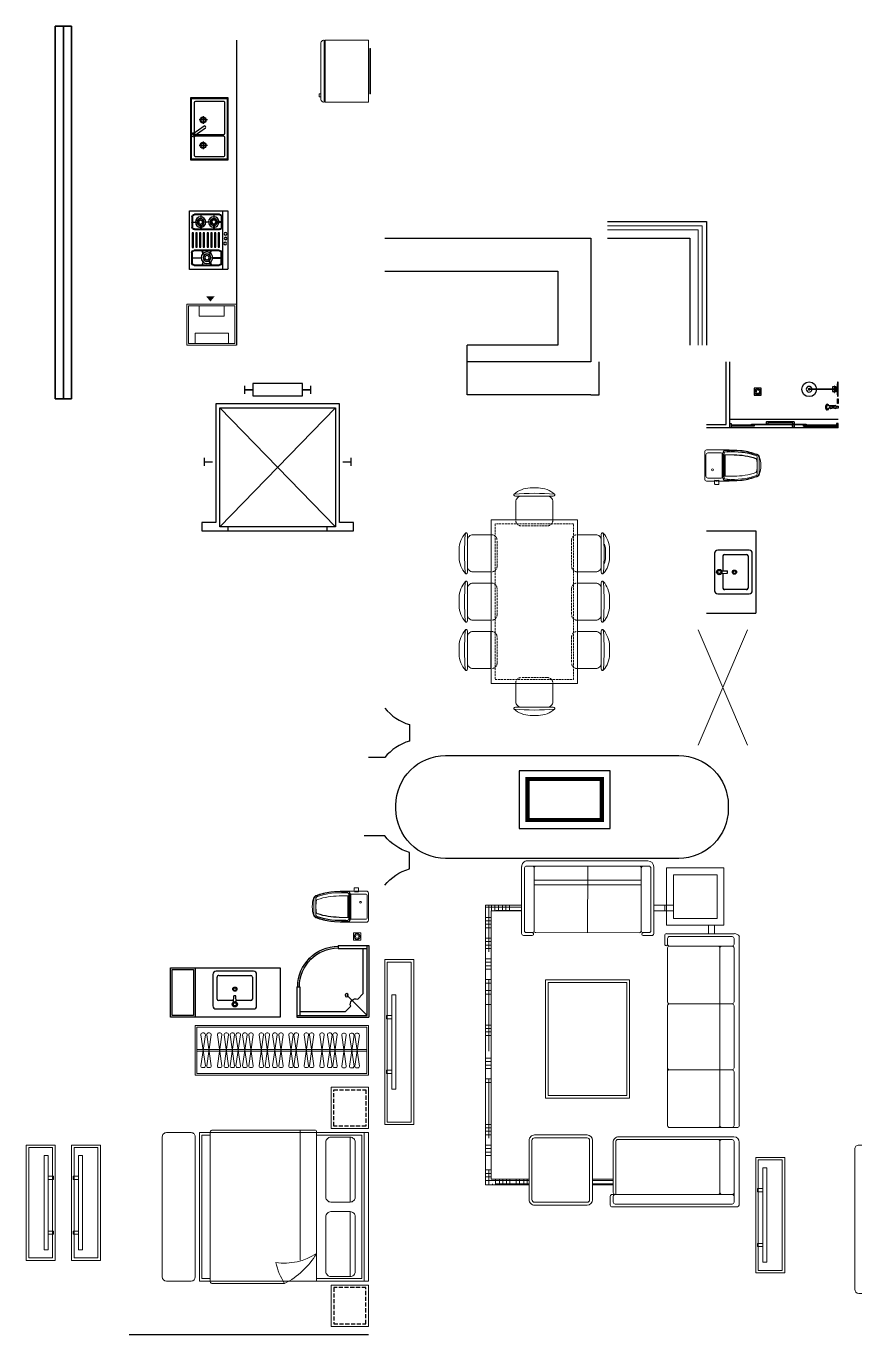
# Model space of a CAD drawing. Extents: x 109296 to 210174, y -14588 to 29909.
# Drawn here: x 139769 to 149819, y 3612 to 19532 of the extents above; entities that cross this region are included whole.
import ezdxf

# ---------------------------------------------------------------- set-up
doc = ezdxf.new("R2010")
doc.units = 0
doc.header["$LTSCALE"] = 1000
doc.header["$MEASUREMENT"] = 0
doc.linetypes.add('DASH', pattern=[0.35, 0.25, -0.1])
for name, color, linetype in [('fd', 4, 'Continuous'), ('hz', 254, 'Continuous'), ('PUB_TEXT', 255, 'Continuous'), ('STAIR', 2, 'Continuous'), ('厨卫', 154, 'Continuous'), ('厨卫设备', 6, 'Continuous'), ('洁具', 150, 'Continuous'), ('看线', 5, 'Continuous'), ('管井', 236, 'Continuous'), ('虚线', 251, 'Continuous'), ('铺地', 8, 'Continuous')]:
    doc.layers.add(name, color=color, linetype=linetype)
doc.layers.add('五金', color=136, linetype='Continuous', lineweight=9)
doc.layers.add('家具', color=33, linetype='Continuous', lineweight=9)

# ---------------------------------------------------------------- blocks, each defined once
blk = doc.blocks.new('A$C2FB07499')
at = {"layer": '家具', "ltscale": 0.5}
blk.add_lwpolyline([(500, 300), (150, 300), (150, 1700), (500, 1700)], close=True, dxfattribs=at)
at = {"layer": '家具', "ltscale": 40}
for points in [[(470, 330), (180, 330), (180, 1670), (470, 1670)], [(368, 1572), (415, 1572), (415, 428), (368, 428)], [(415, 1381), (480, 1381), (480, 1343), (415, 1343)], [(415, 717), (480, 717), (480, 679), (415, 679)]]:
    blk.add_lwpolyline(points, close=True, dxfattribs=at)
blk = doc.blocks.new('A$C45025D1E')
for p, q in [((1620, 50), (220, 1490)), ((1620, 1490), (220, 50)), ((320, 0), (320, 50)), ((1520, 0), (1520, 50))]:
    blk.add_line(p, q)
at = {"const_width": 18}
for points in [[(520, 1760), (520, 1660)], [(1320, 1760), (1320, 1660)], [(620, 1710), (520, 1710)], [(1220, 1710), (1320, 1710)], [(30, 885), (30, 785)], [(130, 835), (30, 835)], [(1710, 835), (1810, 835)], [(1810, 885), (1810, 785)]]:
    blk.add_lwpolyline(points, dxfattribs=at)
for points in [[(1220, 1635), (1220, 1785), (620, 1785), (620, 1635)], [(1670, 100), (1670, 1540), (170, 1540), (170, 100), (0, 100), (0, 0), (1840, 0), (1840, 100)], [(220, 50), (220, 1490), (1620, 1490), (1620, 50)]]:
    blk.add_lwpolyline(points, close=True)
blk = doc.blocks.new('A$C6CE46E26')
at = {"layer": 'fd'}
blk.add_lwpolyline([(0, 284, 100, 0, 0), (62, 284, 0, 0, 0)], format="xyseb", dxfattribs=at)
at = {"layer": '家具', "color": 0}
for p, q in [((445, 98), (445, 502)), ((572, 502), (445, 502)), ((112, 452), (239, 452)), ((239, 148), (239, 452)), ((112, 148), (239, 148)), ((572, 98), (445, 98))]:
    blk.add_line(p, q, dxfattribs=at)
for points in [[(592, 0), (592, 600), (92, 600), (92, 0)], [(572, 20), (572, 580), (112, 580), (112, 20)]]:
    blk.add_lwpolyline(points, close=True, dxfattribs=at)
blk = doc.blocks.new('hfjlfjj')
at = {"layer": '家具', "color": 0}
for p, q in [((3210588, 42748), (3208488, 42748)), ((3208488, 42748), (3208488, 42148)), ((3210568, 42728), (3208508, 42728)), ((3208508, 42728), (3208508, 42168)), ((3210568, 42728), (3210568, 42168)), ((3210588, 42748), (3210588, 42148)), ((3208597, 42256), (3208651, 42631)), ((3208597, 42631), (3208651, 42256)), ((3208632, 42654), (3208617, 42654)), ((3208662, 42256), (3208716, 42631)), ((3208662, 42631), (3208716, 42256)), ((3208696, 42654), (3208682, 42654)), ((3208757, 42256), (3208811, 42631)), ((3208757, 42631), (3208811, 42256)), ((3208791, 42654), (3208777, 42654)), ((3208865, 42261), (3208919, 42636)), ((3208865, 42636), (3208919, 42261)), ((3208899, 42658), (3208884, 42658)), ((3208929, 42261), (3208983, 42636)), ((3208929, 42636), (3208983, 42261)), ((3208963, 42658), (3208949, 42658)), ((3209024, 42261), (3209078, 42636)), ((3209024, 42636), (3209078, 42261)), ((3209058, 42658), (3209044, 42658)), ((3209148, 42261), (3209202, 42636)), ((3209148, 42636), (3209202, 42261)), ((3209182, 42658), (3209168, 42658)), ((3209213, 42261), (3209267, 42636)), ((3209213, 42636), (3209267, 42261)), ((3209247, 42658), (3209233, 42658)), ((3209336, 42261), (3209390, 42636)), ((3209336, 42636), (3209390, 42261)), ((3209370, 42658), (3209356, 42658)), ((3209400, 42261), (3209454, 42636)), ((3209400, 42636), (3209454, 42261)), ((3209434, 42658), (3209420, 42658)), ((3209521, 42261), (3209575, 42636)), ((3209521, 42636), (3209575, 42261)), ((3209555, 42658), (3209541, 42658)), ((3209595, 42261), (3209649, 42636)), ((3209595, 42636), (3209649, 42261)), ((3209629, 42658), (3209615, 42658)), ((3209686, 42261), (3209740, 42636)), ((3209686, 42636), (3209740, 42261)), ((3209720, 42658), (3209706, 42658)), ((3209760, 42261), (3209814, 42636)), ((3209760, 42636), (3209814, 42261)), ((3209794, 42658), (3209780, 42658)), ((3209885, 42261), (3209939, 42636)), ((3209885, 42636), (3209939, 42261)), ((3209919, 42658), (3209904, 42658)), ((3209959, 42261), (3210013, 42636)), ((3209959, 42636), (3210013, 42261)), ((3209993, 42658), (3209979, 42658)), ((3210040, 42261), (3210094, 42636)), ((3210040, 42636), (3210094, 42261)), ((3210074, 42658), (3210060, 42658)), ((3210110, 42261), (3210164, 42636)), ((3210110, 42636), (3210164, 42261)), ((3210144, 42658), (3210129, 42658)), ((3210184, 42261), (3210238, 42636)), ((3210184, 42636), (3210238, 42261)), ((3210218, 42658), (3210204, 42658)), ((3210265, 42261), (3210319, 42636)), ((3210265, 42636), (3210319, 42261)), ((3210300, 42658), (3210285, 42658)), ((3210395, 42261), (3210449, 42636)), ((3210395, 42636), (3210449, 42261)), ((3210430, 42658), (3210415, 42658)), ((3210465, 42261), (3210519, 42636)), ((3210465, 42636), (3210519, 42261)), ((3210499, 42658), (3210485, 42658)), ((3210568, 42458), (3208508, 42458)), ((3210568, 42438), (3208508, 42438)), ((3208632, 42234), (3208617, 42234)), ((3208696, 42234), (3208682, 42234)), ((3208791, 42234), (3208777, 42234)), ((3208899, 42238), (3208884, 42238)), ((3208963, 42238), (3208949, 42238)), ((3209058, 42238), (3209044, 42238)), ((3209182, 42238), (3209168, 42238)), ((3209247, 42238), (3209233, 42238)), ((3209370, 42238), (3209356, 42238)), ((3209434, 42238), (3209420, 42238)), ((3209555, 42238), (3209541, 42238)), ((3209629, 42238), (3209615, 42238)), ((3209720, 42238), (3209706, 42238)), ((3209794, 42238), (3209780, 42238)), ((3209919, 42238), (3209904, 42238)), ((3209993, 42238), (3209979, 42238)), ((3210074, 42238), (3210060, 42238)), ((3210144, 42238), (3210129, 42238)), ((3210218, 42238), (3210204, 42238)), ((3210300, 42238), (3210285, 42238)), ((3210430, 42238), (3210415, 42238)), ((3210499, 42238), (3210485, 42238)), ((3208488, 42148), (3210588, 42148)), ((3210568, 42168), (3208508, 42168))]:
    blk.add_line(p, q, dxfattribs=at)
for centre, start, end in [((3208617, 42634), 90, 187.5946), ((3208632, 42634), 352.4054, 90), ((3208682, 42634), 90, 187.5946), ((3208696, 42634), 352.4054, 90), ((3208777, 42634), 90, 187.5946), ((3208791, 42634), 352.4054, 90), ((3208884, 42638), 90, 187.5946), ((3208899, 42638), 352.4054, 90), ((3208949, 42638), 90, 187.5946), ((3208963, 42638), 352.4054, 90), ((3209044, 42638), 90, 187.5946), ((3209058, 42638), 352.4054, 90), ((3209168, 42638), 90, 187.5946), ((3209182, 42638), 352.4054, 90), ((3209233, 42638), 90, 187.5946), ((3209247, 42638), 352.4054, 90), ((3209356, 42638), 90, 187.5946), ((3209370, 42638), 352.4054, 90), ((3209420, 42638), 90, 187.5946), ((3209434, 42638), 352.4054, 90), ((3209541, 42638), 90, 187.5946), ((3209555, 42638), 352.4054, 90), ((3209615, 42638), 90, 187.5946), ((3209629, 42638), 352.4054, 90), ((3209706, 42638), 90, 187.5946), ((3209720, 42638), 352.4054, 90), ((3209780, 42638), 90, 187.5946), ((3209794, 42638), 352.4054, 90), ((3209904, 42638), 90, 187.5946), ((3209919, 42638), 352.4054, 90), ((3209979, 42638), 90, 187.5946), ((3209993, 42638), 352.4054, 90), ((3210060, 42638), 90, 187.5946), ((3210074, 42638), 352.4054, 90), ((3210129, 42638), 90, 187.5946), ((3210144, 42638), 352.4054, 90), ((3210204, 42638), 90, 187.5946), ((3210218, 42638), 352.4054, 90), ((3210285, 42638), 90, 187.5946), ((3210300, 42638), 352.4054, 90), ((3210415, 42638), 90, 187.5946), ((3210430, 42638), 352.4054, 90), ((3210485, 42638), 90, 187.5946), ((3210499, 42638), 352.4054, 90), ((3208617, 42254), 172.4054, 270), ((3208632, 42254), 270, 7.5946), ((3208682, 42254), 172.4054, 270), ((3208696, 42254), 270, 7.5946), ((3208777, 42254), 172.4054, 270), ((3208791, 42254), 270, 7.5946), ((3208884, 42258), 172.4054, 270), ((3208899, 42258), 270, 7.5946), ((3208949, 42258), 172.4054, 270), ((3208963, 42258), 270, 7.5946), ((3209044, 42258), 172.4054, 270), ((3209058, 42258), 270, 7.5946), ((3209168, 42258), 172.4054, 270), ((3209182, 42258), 270, 7.5946), ((3209233, 42258), 172.4054, 270), ((3209247, 42258), 270, 7.5946), ((3209356, 42258), 172.4054, 270), ((3209370, 42258), 270, 7.5946), ((3209420, 42258), 172.4054, 270), ((3209434, 42258), 270, 7.5946), ((3209541, 42258), 172.4054, 270), ((3209555, 42258), 270, 7.5946), ((3209615, 42258), 172.4054, 270), ((3209629, 42258), 270, 7.5946), ((3209706, 42258), 172.4054, 270), ((3209720, 42258), 270, 7.5946), ((3209780, 42258), 172.4054, 270), ((3209794, 42258), 270, 7.5946), ((3209904, 42258), 172.4054, 270), ((3209919, 42258), 270, 7.5946), ((3209979, 42258), 172.4054, 270), ((3209993, 42258), 270, 7.5946), ((3210060, 42258), 172.4054, 270), ((3210074, 42258), 270, 7.5946), ((3210129, 42258), 172.4054, 270), ((3210144, 42258), 270, 7.5946), ((3210204, 42258), 172.4054, 270), ((3210218, 42258), 270, 7.5946), ((3210285, 42258), 172.4054, 270), ((3210300, 42258), 270, 7.5946), ((3210415, 42258), 172.4054, 270), ((3210430, 42258), 270, 7.5946), ((3210485, 42258), 172.4054, 270), ((3210499, 42258), 270, 7.5946)]:
    blk.add_arc(centre, 20, start, end, dxfattribs=at)
blk = doc.blocks.new('A$C31D9048E')
at = {"layer": '家具'}
for p, q in [((629, 2350), (0, 2350)), ((0, 550), (0, 2350)), ((50, 550), (50, 2350)), ((80, 580), (80, 2320)), ((629, 2320), (80, 2320)), ((220, 2295), (220, 1508)), ((629, 550), (629, 2360)), ((1920, 2350), (629, 2350)), ((1900, 2380), (649, 2380)), ((829, 803), (829, 2380)), ((1920, 550), (1920, 2350)), ((1920, 2350), (2050, 2350)), ((1920, 2320), (2020, 2320)), ((2020, 580), (2020, 2320)), ((2050, 550), (2050, 2350)), ((2100, 600), (2100, 2300)), ((2150, 2350), (2450, 2350)), ((2500, 600), (2500, 2300)), ((220, 605), (220, 1392)), ((962, 550), (0, 550)), ((629, 580), (80, 580)), ((962, 550), (1920, 550)), ((1900, 520), (1017, 520)), ((1920, 580), (2020, 580)), ((1920, 550), (2050, 550)), ((2150, 550), (2450, 550))]:
    blk.add_line(p, q, dxfattribs=at)
for points in [[(450, 2900), (0, 2900), (0, 2400), (450, 2400), (450, 2900), (370, 2900)], [(450, 0), (0, 0), (0, 500), (450, 500), (450, 0), (370, 0)]]:
    blk.add_lwpolyline(points, dxfattribs=at)
for points in [[(220, 2295), (455, 2295, -0.414214), (515, 2235), (515, 1568, -0.414214), (455, 1508), (220, 1508, -0.414214), (160, 1568), (160, 2235, -0.414214)], [(220, 605), (455, 605, 0.414214), (515, 665), (515, 1332, 0.414214), (455, 1392), (220, 1392, 0.414214), (160, 1332), (160, 665, 0.414214)]]:
    blk.add_lwpolyline(points, format="xyb", close=True, dxfattribs=at)
blk.add_lwpolyline([(629, 883, 0.180302), (1121, 775, -0.088637), (1017, 520, 28871.271551)], format="xyb", dxfattribs=at)
for centre, radius, start, end in [((649, 2360), 20, 90, 180), ((1889, 2351), 30.7, 357.6884, 69.6917), ((2150, 2300), 50, 90, 180), ((2450, 2300), 50, 0, 90), ((1442, 1363), 944, 210.6075, 243.2773), ((1889, 549), 30.7, 290.3566, 2.3152), ((2150, 600), 50, 180, 270), ((2450, 600), 50, 270, 0)]:
    blk.add_arc(centre, radius, start, end, dxfattribs=at)
at = {"layer": '虚线', "linetype": 'DASH', "ltscale": 0.2}
for points in [[(420, 2870), (30, 2870), (30, 2430), (420, 2430)], [(420, 30), (30, 30), (30, 470), (420, 470)]]:
    blk.add_lwpolyline(points, close=True, dxfattribs=at)
blk = doc.blocks.new('A$C25AA54E1')
at = {"ltscale": 20}
for p, q in [((918, 3081), (3211, 3081)), ((3234, 2997), (3234, 3061)), ((3413, 3081), (4163, 3081)), ((4198, 3046), (4198, 1539)), ((884, 2199), (884, 3017)), ((3234, 2234), (3234, 2996)), ((3347, 3015), (3347, 1617)), ((1012, 2176), (906, 2176)), ((1712, 2211), (1057, 2211)), ((3212, 2211), (1757, 2211)), ((1, 1972), (0, 511)), ((883, 2042), (71, 2042)), ((906, 1914), (906, 2019)), ((871, 614), (872, 1868)), ((1443, 1750), (2878, 1750)), ((1443, 728), (1443, 1750)), ((2878, 1750), (2878, 728)), ((4024, 1551), (3413, 1551)), ((4047, 1574), (4047, 1539)), ((4175, 1516), (4070, 1516)), ((4110, 1300), (3391, 1300)), ((3325, 1234), (3325, 597)), ((4176, 597), (4176, 1234)), ((2878, 728), (1443, 728)), ((905, 463), (905, 568)), ((3391, 531), (4110, 531)), ((882, 440), (70, 440))]:
    blk.add_line(p, q, dxfattribs=at)
for p, q in [((918, 2994), (918, 2234)), ((1011, 3017), (942, 3017)), ((1034, 2994), (1034, 2234)), ((1711, 3017), (1058, 3017)), ((1734, 2996), (1734, 2234)), ((2511, 3017), (1758, 3017)), ((2534, 2996), (2534, 2234)), ((3211, 3017), (2558, 3017)), ((3380, 2996), (3380, 1606)), ((4070, 3017), (3403, 3017)), ((4047, 2994), (4047, 1574)), ((4140, 3017), (4070, 3017)), ((4163, 2994), (4163, 1574)), ((781, 2780), (884, 2780)), ((781, 2709), (884, 2709)), ((3211, 2846), (1058, 2846)), ((4025, 2846), (3403, 2846)), ((536, 2283), (536, 2042)), ((606, 2283), (606, 2042)), ((603, 2178), (536, 2178)), ((941, 2211), (1012, 2211)), ((64, 1915), (65, 1985)), ((65, 1869), (64, 1915)), ((88, 2008), (848, 2007)), ((503, 2041), (503, 2042)), ((871, 1984), (871, 1914)), ((64, 569), (65, 1872)), ((87, 1892), (849, 1891)), ((87, 1892), (849, 1891)), ((88, 1892), (848, 1891)), ((236, 592), (236, 1892)), ((293, 592), (293, 1892)), ((1476, 1717), (2845, 1717)), ((1476, 761), (1476, 1717)), ((2845, 1717), (2845, 761)), ((4047, 1584), (3402, 1584)), ((3860, 1302), (3860, 1551)), ((3876, 1551), (3876, 1303)), ((3918, 1551), (3918, 1302)), ((3930, 1300), (3930, 1551)), ((4140, 1551), (4070, 1551)), ((65, 1242), (871, 1241)), ((3360, 1234), (3360, 597)), ((4110, 1265), (3391, 1265)), ((4141, 597), (4141, 1234)), ((2845, 761), (1476, 761)), ((64, 499), (64, 569)), ((87, 592), (848, 591)), ((871, 498), (871, 568)), ((3391, 566), (4110, 566)), ((3860, 70), (3860, 531)), ((3930, 507), (3860, 507)), ((3876, 531), (3876, 0)), ((3918, 531), (3918, 128)), ((3930, 0), (3930, 531)), ((87, 476), (848, 475)), ((536, 440), (536, 0)), ((561, 440), (561, 0)), ((603, 440), (603, 128)), ((606, 440), (606, 70)), ((3918, 465), (3860, 465)), ((3930, 416), (3860, 416)), ((3930, 374), (3860, 374)), ((606, 292), (536, 292)), ((603, 250), (536, 250)), ((606, 208), (536, 208)), ((3918, 297), (3860, 297)), ((3930, 255), (3860, 255)), ((3930, 213), (3860, 213)), ((3918, 171), (3860, 171)), ((606, 158), (536, 158)), ((606, 116), (536, 116)), ((606, 74), (536, 74)), ((1105, 44), (536, 44)), ((606, 86), (603, 86)), ((606, 70), (3860, 70)), ((686, 70), (686, 0)), ((728, 70), (728, 0)), ((770, 70), (770, 0)), ((812, 70), (812, 0)), ((938, 70), (938, 0)), ((979, 70), (979, 0)), ((1021, 70), (1021, 0)), ((1063, 70), (1063, 0)), ((1189, 70), (1189, 0)), ((1231, 70), (1231, 0)), ((1273, 70), (1273, 0)), ((1314, 70), (1314, 0)), ((1440, 70), (1440, 0)), ((2310, 44), (1440, 44)), ((1482, 70), (1482, 0)), ((1574, 70), (1574, 0)), ((1616, 70), (1616, 0)), ((1741, 70), (1741, 0)), ((1993, 70), (1993, 0)), ((2035, 70), (2035, 0)), ((2076, 70), (2076, 0)), ((2118, 70), (2118, 0)), ((2394, 70), (2394, 0)), ((2436, 70), (2436, 0)), ((2478, 70), (2478, 0)), ((2520, 70), (2520, 0)), ((2645, 70), (2645, 0)), ((3365, 44), (2645, 44)), ((2687, 70), (2687, 0)), ((3198, 70), (3198, 0)), ((3240, 70), (3240, 0)), ((3281, 70), (3281, 0)), ((3323, 70), (3323, 0)), ((3449, 70), (3449, 0)), ((3491, 70), (3491, 0)), ((3533, 70), (3533, 0)), ((3575, 70), (3575, 0)), ((3750, 70), (3750, 0)), ((3930, 44), (3750, 44)), ((3792, 70), (3792, 0)), ((3834, 70), (3834, 0)), ((3930, 122), (3860, 122)), ((3930, 86), (3918, 86)), ((536, 0), (3930, 0))]:
    blk.add_line(p, q)
blk.add_lwpolyline([(781, 2895), (781, 2199), (85, 2199), (85, 2895)], close=True, dxfattribs=at)
blk.add_lwpolyline([(698, 2812), (698, 2282), (169, 2282), (169, 2812)], close=True)
at = {"ltscale": 20, "extrusion": (0, 0, -1)}
for centre, major_axis, ratio, start_param, end_param in [((953, 3021), (-49.4, 49.4), 1, 5.45018, 6.544088), ((3211, 3058), (16.4, 16.4), 1, -0.785398, 0.696689), ((4163, 3046), (24.6, 24.6), 1, -0.785398, 0.785398), ((1012, 2234), (-16.2, 16.2), 1, 2.356194, 3.926991), ((1057, 2234), (-16.2, 16.2), 1, 3.926991, 5.497787), ((1712, 2234), (-16.2, 16.2), 1, 2.356194, 3.926991), ((1757, 2234), (16.2, 16.2), 1, 2.356194, 3.926991), ((2512, 2234), (-16.2, 16.2), 1, 2.356194, 3.926991), ((2557, 2234), (16.2, 16.2), 1, 2.356194, 3.926991), ((3212, 2234), (-16.2, 16.2), 1, 2.356194, 3.926991), ((906, 2199), (16.2, 16.2), 1, 2.356194, 3.926991), ((1012, 2193), (12.7, 12.7), 0.942987, -0.815786, 2.325807), ((4024, 1574), (16.2, 16.2), 1, 0.785398, 2.356194), ((4175, 1539), (-16.2, 16.2), 1, 2.356194, 3.926991)]:
    blk.add_ellipse(centre, major_axis=major_axis, ratio=ratio, start_param=start_param, end_param=end_param, dxfattribs=at)
at = {"ltscale": 20}
for centre, major_axis, ratio, start_param, end_param in [((3413, 3015), (-46.6, 46.6), 1, -0.785398, 0.785398), ((71, 1972), (49.7, 49.7), 1, 0.785398, 2.356194), ((848, 1914), (-16.2, 16.2), 1, 2.355029, 3.925825), ((889, 1914), (12.4, 12.4), 0.984307, 2.347446, 5.489038), ((883, 2019), (-16.2, 16.2), 1, 3.925825, 5.496622), ((849, 1868), (16.2, 16.2), 1, 5.496622, 7.067418), ((849, 1868), (16.2, 16.2), 1, 5.496622, 7.067418), ((3413, 1617), (46.6, 46.6), 1, 2.356194, 3.926991), ((4070, 1539), (16.2, 16.2), 1, 2.356194, 3.926991), ((3391, 1234), (-46.6, 46.6), 1, -0.785398, 0.785398), ((4110, 1234), (46.6, 46.6), 1, 5.497787, 7.068583), ((70, 511), (49.7, 49.7), 1, 2.356194, 3.926991), ((848, 614), (-16.2, 16.2), 1, 2.355029, 3.925825), ((848, 568), (-16.2, 16.2), 1, 3.925825, 5.496622), ((888, 568), (12.4, 12.4), 0.984309, -0.794147, 2.347446), ((3391, 597), (46.6, 46.6), 1, 2.356194, 3.926991), ((4110, 597), (-46.6, 46.6), 1, 2.356194, 3.926991), ((882, 463), (-16.2, 16.2), 1, 2.355029, 3.925825)]:
    blk.add_ellipse(centre, major_axis=major_axis, ratio=ratio, start_param=start_param, end_param=end_param, dxfattribs=at)
at = {"extrusion": (0, 0, -1)}
for centre, major_axis, start_param, end_param in [((942, 2994), (16.4, 16.4), 3.926991, 5.497787), ((1011, 2994), (16.4, 16.4), -0.785398, 0.785398), ((1058, 2994), (16.4, 16.4), 3.926991, 5.497787), ((1058, 2869), (-16.4, 16.4), 3.926991, 5.409078), ((1711, 2994), (-16.4, 16.4), 0.785398, 2.267485), ((1758, 2994), (16.4, 16.4), 4.0157, 5.497787), ((2511, 2994), (-16.4, 16.4), 0.785398, 2.267485), ((2558, 2994), (16.4, 16.4), 4.0157, 5.497787), ((3211, 2994), (-16.4, 16.4), 0.785398, 2.267485), ((3403, 2994), (16.4, 16.4), 4.0157, 5.497787), ((3403, 2869), (-16.4, 16.4), 3.926991, 5.409078), ((4023, 2994), (16.4, 16.4), -0.785398, 0.785398), ((4070, 2994), (-16.4, 16.4), 5.497787, 7.068583), ((4140, 2994), (16.4, 16.4), -0.785398, 0.785398), ((3211, 2822), (16.4, 16.4), -0.785398, 0.696689), ((4025, 2822), (-16.4, 16.4), 0.785398, 2.267485), ((941, 2234), (16.2, 16.2), 2.356194, 3.926991), ((4070, 1574), (16.2, 16.2), 2.356194, 3.926991), ((4140, 1574), (-16.2, 16.2), 2.356194, 3.926991)]:
    blk.add_ellipse(centre, major_axis=major_axis, ratio=1, start_param=start_param, end_param=end_param, dxfattribs=at)
for centre, major_axis, start_param, end_param in [((3211, 2869), (16.4, 16.4), 3.926991, 5.409078), ((4025, 2869), (16.4, 16.4), 3.926991, 5.409078), ((1058, 2822), (16.4, 16.4), 0.785398, 2.267485), ((3403, 2822), (16.4, 16.4), 0.785398, 2.267485), ((88, 1915), (16.4, 16.4), 2.355029, 3.925825), ((88, 1985), (-16.4, 16.4), -0.786564, 0.784233), ((89, 1915), (-16.4, 16.4), 0.784233, 2.266319), ((89, 1915), (-16.4, 16.4), 0.784233, 2.266319), ((848, 1985), (16.2, 16.2), 5.496622, 7.067418), ((88, 1869), (-16.4, 16.4), -0.786564, 0.784233), ((89, 1869), (-16.4, 16.4), -0.697854, 0.784233), ((89, 1869), (16.4, 16.4), 0.872942, 2.355029), ((3402, 1606), (15.5, 15.5), 2.356194, 3.926991), ((3391, 1234), (-22, 22), -0.785398, 0.785398), ((4110, 1234), (22, 22), 5.497787, 7.068583), ((87, 615), (16.4, 16.4), 2.355029, 3.925825), ((87, 569), (-16.4, 16.4), -0.786564, 0.784233), ((87, 499), (-16.4, 16.4), 0.784233, 2.355029), ((848, 498), (-16.2, 16.2), 2.355029, 3.925825), ((3391, 597), (22, 22), 2.356194, 3.926991), ((4110, 597), (-22, 22), 2.356194, 3.926991)]:
    blk.add_ellipse(centre, major_axis=major_axis, ratio=1, start_param=start_param, end_param=end_param)
blk = doc.blocks.new('R37777777777')
at = {"layer": '家具', "ltscale": 0.5}
blk.add_lwpolyline([(1083652, -53169), (1083302, -53169), (1083302, -55169), (1083652, -55169)], close=True, dxfattribs=at)
at = {"layer": '家具', "ltscale": 40}
for points in [[(1083622, -53199), (1083332, -53199), (1083332, -55139), (1083622, -55139)], [(1083520, -54741), (1083566, -54741), (1083566, -53597), (1083520, -53597)], [(1083566, -53886), (1083632, -53886), (1083632, -53847), (1083566, -53847)], [(1083566, -54550), (1083632, -54550), (1083632, -54511), (1083566, -54511)]]:
    blk.add_lwpolyline(points, close=True, dxfattribs=at)
blk = doc.blocks.new('ddfdf')
at = {"layer": '洁具', "color": 0}
for p, q in [((15801, -30110), (15801, -30822)), ((16261, -30111), (15801, -30110)), ((15826, -30314), (15826, -30189)), ((15834, -30314), (15834, -30189)), ((15856, -30159), (16163, -30159)), ((15856, -30167), (16163, -30167)), ((15952, -30159), (15957, -30157)), ((15968, -30208), (15952, -30159)), ((15957, -30157), (15973, -30206)), ((15973, -30206), (15968, -30208)), ((16062, -30157), (16046, -30206)), ((16046, -30206), (16051, -30208)), ((16051, -30208), (16067, -30159)), ((16067, -30159), (16062, -30157)), ((16185, -30189), (16185, -30315)), ((16193, -30189), (16193, -30315)), ((16201, -30822), (16202, -30111)), ((16271, -30121), (16271, -30812)), ((15829, -30248), (15829, -30252)), ((15947, -30248), (15829, -30248)), ((15829, -30252), (15947, -30252)), ((15832, -30556), (15832, -30379)), ((15832, -30379), (15849, -30379)), ((15849, -30379), (15849, -30556)), ((16163, -30337), (15856, -30336)), ((16163, -30345), (15856, -30344)), ((15878, -30556), (15878, -30380)), ((15878, -30380), (15894, -30380)), ((15894, -30380), (15894, -30556)), ((15923, -30556), (15923, -30380)), ((15923, -30380), (15940, -30380)), ((15940, -30380), (15940, -30556)), ((15947, -30252), (15947, -30248)), ((15968, -30295), (15952, -30344)), ((15952, -30344), (15957, -30346)), ((15957, -30346), (15973, -30297)), ((15973, -30297), (15968, -30295)), ((15968, -30556), (15968, -30380)), ((15968, -30380), (15985, -30380)), ((15985, -30380), (15985, -30556)), ((16014, -30556), (16014, -30380)), ((16014, -30380), (16030, -30380)), ((16030, -30380), (16030, -30556)), ((16046, -30297), (16051, -30295)), ((16062, -30346), (16046, -30297)), ((16051, -30295), (16067, -30344)), ((16059, -30556), (16059, -30380)), ((16059, -30380), (16076, -30380)), ((16067, -30344), (16062, -30346)), ((16072, -30252), (16072, -30248)), ((16072, -30248), (16190, -30248)), ((16190, -30253), (16072, -30252)), ((16076, -30380), (16076, -30556)), ((16104, -30556), (16104, -30380)), ((16104, -30380), (16121, -30380)), ((16121, -30380), (16121, -30556)), ((16150, -30556), (16150, -30380)), ((16150, -30380), (16166, -30380)), ((16166, -30380), (16166, -30556)), ((16190, -30248), (16190, -30253)), ((15849, -30556), (15832, -30556)), ((15894, -30556), (15878, -30556)), ((15940, -30556), (15923, -30556)), ((15985, -30556), (15968, -30556)), ((16030, -30556), (16014, -30556)), ((16076, -30556), (16059, -30556)), ((16121, -30556), (16104, -30556)), ((16166, -30556), (16150, -30556)), ((15829, -30682), (15829, -30686)), ((15904, -30682), (15829, -30682)), ((15829, -30686), (15904, -30686)), ((15831, -30750), (15831, -30624)), ((15839, -30750), (15839, -30624)), ((15861, -30594), (16167, -30595)), ((15861, -30602), (16167, -30603)), ((15904, -30686), (15904, -30682)), ((15937, -30595), (15937, -30654)), ((15942, -30595), (15937, -30595)), ((15937, -30654), (15942, -30654)), ((15937, -30780), (15937, -30720)), ((15937, -30720), (15942, -30720)), ((15942, -30654), (15942, -30595)), ((15942, -30720), (15942, -30780)), ((15968, -30684), (15968, -30688)), ((16063, -30684), (15968, -30684)), ((15968, -30688), (16063, -30688)), ((16063, -30688), (16063, -30684)), ((16095, -30595), (16095, -30654)), ((16099, -30595), (16095, -30595)), ((16095, -30654), (16099, -30654)), ((16095, -30780), (16095, -30720)), ((16095, -30720), (16099, -30720)), ((16099, -30654), (16099, -30595)), ((16099, -30720), (16099, -30780)), ((16126, -30690), (16126, -30685)), ((16126, -30685), (16199, -30685)), ((16199, -30690), (16126, -30690)), ((16189, -30625), (16189, -30750)), ((16197, -30625), (16197, -30750)), ((16199, -30685), (16199, -30690)), ((15801, -30822), (16261, -30822)), ((16167, -30772), (15861, -30772)), ((16167, -30780), (15861, -30780)), ((15942, -30780), (15937, -30780)), ((16099, -30780), (16095, -30780))]:
    blk.add_line(p, q, dxfattribs=at)
for centre, radius in [((16013, -30253), 70.1), ((16013, -30253), 47.3), ((16013, -30253), 41.8), ((16013, -30253), 25.3), ((16235, -30426), 16.2), ((16238, -30542), 16.2), ((16240, -30485), 16.2), ((15936, -30685), 63.7), ((15936, -30685), 43), ((15936, -30685), 38), ((15936, -30685), 23), ((16096, -30687), 63.7), ((16096, -30687), 43), ((16096, -30687), 38), ((16096, -30687), 23)]:
    blk.add_circle(centre, radius, dxfattribs=at)
for centre, radius, start, end in [((15856, -30189), 30, 89.961, 179.961), ((15856, -30189), 22, 89.961, 179.961), ((16163, -30189), 30, 359.961, 89.961), ((16163, -30189), 22, 359.961, 89.961), ((16261, -30121), 10, 0, 89.961), ((15856, -30314), 30, 179.961, 269.961), ((15856, -30314), 22, 179.961, 269.961), ((16163, -30315), 30, 269.961, 359.961), ((16163, -30315), 22, 269.961, 359.961), ((15861, -30624), 30, 89.961, 179.961), ((15861, -30624), 22, 89.961, 179.961), ((16167, -30625), 30, 359.961, 89.961), ((16167, -30625), 22, 359.961, 89.961), ((15861, -30750), 30, 179.961, 269.961), ((15861, -30750), 22, 179.961, 269.961), ((16167, -30750), 30, 269.961, 359.961), ((16167, -30750), 22, 269.961, 359.961), ((16261, -30812), 10, 269.961, 0)]:
    blk.add_arc(centre, radius, start, end, dxfattribs=at)
blk = doc.blocks.new('A$C1BE601A8')
at = {"layer": '洁具', "color": 0}
for p, q in [((0, 0), (0, 450)), ((0, 450), (757, 450)), ((10, 10), (10, 440)), ((10, 440), (747, 440)), ((41, 393), (41, 50)), ((273, 408), (56, 408)), ((178, 248), (178, 348)), ((288, 50), (288, 393)), ((315, 427), (293, 411)), ((293, 411), (390, 273)), ((311, 393), (311, 50)), ((412, 288), (315, 427)), ((695, 408), (326, 408)), ((486, 248), (486, 348)), ((710, 50), (710, 393)), ((747, 440), (747, 10)), ((757, 450), (757, 0)), ((226, 300), (130, 300)), ((534, 300), (438, 300)), ((757, 0), (0, 0)), ((747, 10), (10, 10)), ((56, 35), (273, 35)), ((326, 35), (695, 35))]:
    blk.add_line(p, q, dxfattribs=at)
for centre, radius in [((178, 300), 36.1), ((178, 300), 27.1), ((486, 300), 36.1), ((486, 300), 27.1)]:
    blk.add_circle(centre, radius, dxfattribs=at)
for centre, radius, start, end in [((56, 393), 15, 90, 180), ((273, 393), 15, 0, 90), ((304, 419), 21.7, 342.6068, 267.3353), ((326, 393), 15, 90, 180), ((695, 393), 15, 0, 90), ((401, 281), 13.3, 214.971, 34.971), ((56, 50), 15, 180, 270), ((273, 50), 15, 270, 0), ((326, 50), 15, 180, 270), ((695, 50), 15, 270, 0)]:
    blk.add_arc(centre, radius, start, end, dxfattribs=at)
blk = doc.blocks.new('A$C40221361')
at = {"color": 0}
for p, q in [((1023, 1725), (563, 1725)), ((1023, 1725), (563, 1725)), ((1610, 1725), (1150, 1725)), ((1610, 1725), (1150, 1725)), ((2196, 1725), (1736, 1725)), ((2196, 1725), (1736, 1725)), ((568, 1438), (1018, 1438)), ((1155, 1438), (1605, 1438)), ((1741, 1439), (2191, 1439)), ((100, 683), (100, 1143)), ((100, 683), (100, 1143)), ((386, 1138), (386, 688)), ((2373, 1138), (2373, 688)), ((2659, 683), (2659, 1143)), ((2659, 683), (2659, 1143)), ((1018, 388), (568, 388)), ((1605, 388), (1155, 388)), ((2191, 389), (1741, 389)), ((563, 100), (1023, 100)), ((563, 100), (1023, 100)), ((1150, 100), (1610, 100)), ((1150, 100), (1610, 100)), ((1736, 100), (2196, 100)), ((1736, 100), (2196, 100))]:
    blk.add_line(p, q, dxfattribs=at)
at = {"color": 0, "linetype": 'DASH', "ltscale": 0.1}
for p, q in [((950, 1365), (635, 1365)), ((950, 1365), (635, 1365)), ((1537, 1365), (1222, 1365)), ((1537, 1365), (1222, 1365)), ((2124, 1365), (1809, 1365)), ((2124, 1365), (1809, 1365)), ((460, 756), (460, 1071)), ((460, 756), (460, 1071)), ((2299, 756), (2299, 1071)), ((2299, 756), (2299, 1071)), ((635, 460), (950, 460)), ((635, 460), (950, 460)), ((1222, 460), (1537, 460)), ((1222, 460), (1537, 460)), ((1809, 460), (2124, 460)), ((1809, 460), (2124, 460))]:
    blk.add_line(p, q, dxfattribs=at)
at = {"color": 0, "linetype": 'DASH'}
for p, q in [((1605, 388), (1605, 393)), ((1605, 388), (1605, 393)), ((2191, 389), (2191, 393)), ((2191, 389), (2191, 393))]:
    blk.add_line(p, q, dxfattribs=at)
at = {"color": 0}
for points in [[(1018, 1438), (1018, 1657, 0.414214), (950, 1725), (1023, 1725, 0.319431), (1041, 1737, 0.307703), (1039, 1748, 0.187559), (842, 1825), (743, 1825, 0.171658), (547, 1748, 0.324647), (544, 1737, 0.302537), (563, 1725), (635, 1725, 0.414214), (568, 1657), (568, 1438)], [(1605, 1439), (1605, 1657, 0.414214), (1537, 1725), (1610, 1725, 0.319431), (1628, 1737, 0.307703), (1625, 1748, 0.187559), (1429, 1825), (1330, 1825, 0.171658), (1134, 1748, 0.324647), (1131, 1737, 0.302537), (1150, 1725), (1222, 1725, 0.414214), (1155, 1657), (1155, 1438)], [(2191, 1439), (2191, 1657, 0.414214), (2124, 1725), (2196, 1725, 0.319431), (2215, 1737, 0.307703), (2212, 1748, 0.187559), (2016, 1825), (1917, 1825, 0.171658), (1721, 1748, 0.324647), (1718, 1737, 0.302537), (1736, 1725), (1809, 1725, 0.414214), (1741, 1657), (1741, 1439)], [(1155, 388), (1018, 388), (1018, 168, -0.414214), (950, 100), (1023, 100, -0.319431), (1041, 88, -0.307703), (1039, 76, -0.187559), (842, 0), (743, 0, -0.171658), (547, 76, -0.324647), (544, 88, -0.302537), (563, 100), (635, 100, -0.414214), (568, 168), (568, 388), (386, 388), (386, 1438)], [(386, 688), (168, 688, -0.414214), (100, 756), (100, 683, -0.319431), (88, 665, -0.307703), (76, 668, -0.187559), (0, 864), (0, 963, -0.171658), (76, 1159, -0.324647), (88, 1162, -0.302537), (100, 1143), (100, 1071, -0.414214), (168, 1138), (386, 1138)], [(2373, 688), (2592, 688, 0.414214), (2659, 756), (2659, 683, 0.319431), (2672, 665, 0.307703), (2683, 668, 0.187559), (2759, 864), (2759, 963, 0.171658), (2683, 1159, 0.324647), (2672, 1162, 0.302537), (2659, 1143), (2659, 1071, 0.414214), (2592, 1138), (2373, 1138)], [(1605, 388), (1605, 168, -0.414214), (1537, 100), (1610, 100, -0.319431), (1628, 88, -0.307703), (1625, 76, -0.187559), (1429, 0), (1330, 0, -0.171658), (1134, 76, -0.324647), (1131, 88, -0.302537), (1150, 100), (1222, 100, -0.414214), (1155, 168), (1155, 388)], [(2191, 389), (2191, 168, -0.414214), (2124, 100), (2196, 100, -0.319431), (2215, 88, -0.307703), (2212, 76, -0.187559), (2016, 0), (1917, 0, -0.171658), (1721, 76, -0.324647), (1718, 88, -0.302537), (1736, 100), (1809, 100, -0.414214), (1741, 168), (1741, 389)], [(918, 62, -0.079824), (842, 50), (744, 50, -0.059527), (682, 60, -0.059527)]]:
    blk.add_lwpolyline(points, format="xyb", dxfattribs=at)
for points in [[(568, 1438), (386, 1438), (386, 913)], [(1155, 1438), (1018, 1438)], [(2373, 913), (2373, 1438), (1155, 1438)], [(2373, 1438), (2373, 388), (1605, 388)]]:
    blk.add_lwpolyline(points, dxfattribs=at)
at = {"color": 0, "linetype": 'DASH', "ltscale": 0.1}
blk.add_lwpolyline([(436, 438), (436, 1388), (2323, 1388), (2323, 438)], close=True, dxfattribs=at)
at = {"color": 0}
for centre, start, end in [((793, -953), 84.8023, 95.1977), ((793, -953), 84.8023, 95.1977), ((1380, -953), 84.8023, 95.1977), ((1380, -953), 84.8023, 95.1977), ((1966, -953), 84.8023, 95.1977), ((1966, -953), 84.8023, 95.1977), ((2778, 913), 174.8023, 185.1977), ((2778, 913), 174.8023, 185.1977), ((-19, 913), 354.8023, 5.1977), ((-19, 913), 354.8023, 5.1977), ((793, 2778), 264.8023, 275.1977), ((793, 2778), 264.8023, 275.1977), ((1380, 2778), 264.8023, 275.1977), ((1380, 2778), 264.8023, 275.1977), ((1966, 2778), 264.8023, 275.1977), ((1966, 2778), 264.8023, 275.1977)]:
    blk.add_arc(centre, 2713, start, end, dxfattribs=at)
at = {"color": 0, "linetype": 'DASH', "ltscale": 0.1}
for centre, start, end in [((635, 1432), 180, 270), ((635, 1432), 180, 270), ((950, 1432), 270, 0), ((950, 1432), 270, 0), ((1222, 1432), 180, 270), ((1222, 1432), 180, 270), ((1537, 1432), 270, 0), ((1537, 1432), 270, 0), ((1809, 1432), 180, 270), ((1809, 1432), 180, 270), ((2124, 1432), 270, 0), ((2124, 1432), 270, 0), ((393, 1071), 0, 90), ((393, 1071), 0, 90), ((2367, 1071), 90, 180), ((2367, 1071), 90, 180), ((393, 756), 270, 0), ((393, 756), 270, 0), ((2367, 756), 180, 270), ((2367, 756), 180, 270), ((635, 393), 90, 180), ((635, 393), 90, 180), ((950, 393), 0, 90), ((950, 393), 0, 90), ((1222, 393), 90, 180), ((1537, 393), 0, 90), ((1537, 393), 0, 90), ((1809, 393), 90, 180), ((2124, 393), 0, 90), ((2124, 393), 0, 90)]:
    blk.add_arc(centre, 67.5, start, end, dxfattribs=at)
blk = doc.blocks.new('lyf')
at = {"layer": '厨卫设备', "color": 0}
for p, q in [((34491, 16909), (34121, 16909)), ((34121, 16909), (34121, 16039)), ((34141, 16059), (34141, 16909)), ((34491, 16909), (34491, 16874)), ((34491, 16874), (34141, 16874)), ((34191, 16874), (34191, 16321)), ((34823, 16741), (34837, 16755)), ((34956, 16409), (34956, 16059)), ((34991, 16409), (34956, 16409)), ((34991, 16409), (34991, 16039)), ((34141, 16059), (34388, 16306)), ((34191, 16321), (34254, 16257)), ((34339, 16172), (34403, 16109)), ((34956, 16109), (34403, 16109)), ((34991, 16039), (34121, 16039)), ((34991, 16059), (34141, 16059))]:
    blk.add_line(p, q, dxfattribs=at)
blk.add_circle((34388, 16306), 20, dxfattribs=at)
for centre, radius, start, end in [((34491, 16409), 490, 0.0021, 90.0021), ((34491, 16409), 470, 0.0021, 90.0021), ((34279, 16197), 65, 337.6219, 112.3822)]:
    blk.add_arc(centre, radius, start, end, dxfattribs=at)
blk = doc.blocks.new('A$C56722DB7')
at = {"layer": '五金', "color": 0}
for points in [[(86, 86), (86, 0), (0, 0), (0, 86)], [(10, 43), (10, 42), (26, 42), (26, 43)], [(20, 66), (19, 65), (30, 54), (31, 55)], [(19, 20), (21, 19), (32, 30), (30, 31)], [(43, 76), (42, 76), (42, 60), (43, 60)], [(43, 10), (44, 10), (44, 26), (43, 26)], [(66, 66), (65, 67), (54, 56), (55, 55)], [(66, 19), (67, 21), (56, 32), (55, 30)], [(76, 43), (76, 44), (60, 44), (60, 43)]]:
    blk.add_lwpolyline(points, close=True, dxfattribs=at)
blk.add_circle((43, 43), 36.6, dxfattribs=at)
blk = doc.blocks.new('ma2')
at = {"layer": '厨卫', "color": 0}
for centre, radius, start, end in [((712, -340), 881, 175.7103, 198.2941), ((704, -353), 834, 180.1819, 198.4973)]:
    blk.add_arc(centre, radius, start, end, dxfattribs=at)
at = {"layer": '家具', "color": 0}
for p, q in [((0, 0), (-166, 0)), ((0, 0), (166, 0)), ((-189, -22), (-189, -274)), ((-153, -36), (-153, -198)), ((0, -14), (-130, -14)), ((0, -14), (130, -14)), ((153, -36), (153, -198)), ((180, -125), (180, -165)), ((192, -118), (187, -118)), ((189, -22), (189, -122)), ((189, -121), (189, -130)), ((189, -137), (189, -146)), ((189, -153), (189, -162)), ((192, -118), (222, -118)), ((230, -125), (230, -165)), ((-180, -230), (-139, -212)), ((-180, -230), (-180, -316)), ((-180, -230), (0, -230)), ((-176, -279), (-176, -280)), ((-166, -274), (-171, -274)), ((-166, -253), (-166, -274)), ((-148, -235), (0, -235)), ((-139, -212), (0, -212)), ((-130, -220), (0, -220)), ((-130, -250), (-130, -356)), ((0, -247), (-127, -247)), ((-119, -247), (0, -247)), ((139, -212), (0, -212)), ((130, -220), (0, -220)), ((180, -230), (0, -230)), ((148, -235), (0, -235)), ((119, -247), (0, -247)), ((0, -247), (127, -247)), ((130, -250), (130, -356)), ((180, -230), (139, -212)), ((166, -253), (166, -274)), ((166, -274), (171, -274)), ((176, -279), (176, -280)), ((180, -230), (180, -316)), ((192, -172), (187, -172)), ((189, -170), (189, -274)), ((192, -172), (222, -172)), ((-77, -636), (-102, -636)), ((-68, -636), (-77, -636)), ((-68, -636), (0, -636)), ((68, -636), (0, -636)), ((68, -636), (77, -636)), ((77, -636), (102, -636)), ((93, -660), (-93, -660)), ((0, -660), (93, -660))]:
    blk.add_line(p, q, dxfattribs=at)
blk.add_circle((53, -94), 11.4, dxfattribs=at)
for centre, radius, start, end in [((-166, -22), 22.5, 90, 180), ((166, -22), 22.5, 0, 90), ((-130, -36), 22.5, 90, 180), ((130, -36), 22.5, 0, 90), ((187, -125), 7.2, 90, 180), ((222, -125), 7.2, 0, 90), ((6806, -15), 7000, 182.1248, 183.6001), ((316, -367), 499, 170.0177, 190.1149), ((-171, -279), 4.5, 90, 180), ((-148, -253), 18, 90, 180), ((-130, -198), 22.5, 180, 270), ((-127, -250), 3.6, 90, 180), ((-712, -340), 881, 341.7059, 4.2897), ((127, -250), 3.6, 0, 90), ((130, -198), 22.5, 270, 0), ((148, -253), 18, 0, 90), ((171, -279), 4.5, 0, 90), ((-316, -367), 499, 349.8851, 9.9823), ((187, -165), 7.2, 180, 270), ((-6806, -15), 7000, 356.3999, 357.8752), ((222, -165), 7.2, 270, 0), ((749, -321), 939, 188.1773, 199.5371), ((594, -353), 776, 187.5237, 201.3401), ((-704, -353), 834, 341.5027, 359.8181), ((-594, -353), 776, 338.6599, 352.4763), ((-749, -321), 939, 340.4627, 351.8238), ((-123, -630), 13.5, 199.5371, 212.7351), ((-116, -630), 13.5, 201.3401, 225.0457), ((-100, -611), 25.3, 193.7471, 265.3876), ((-70, -612), 18, 198.4973, 250.8187), ((-15, -386), 250, 255.8484, 273.4075), ((15, -386), 250, 266.5925, 284.1516), ((70, -612), 18, 289.1813, 341.5027), ((100, -611), 25.3, 274.6124, 346.2529), ((116, -630), 13.5, 314.9543, 338.6599), ((123, -630), 13.5, 327.2649, 340.4629), ((-70, -597), 75.7, 212.7351, 236.2527), ((117, -396), 344, 225.0457, 228.0777), ((-92, -626), 34, 231.9313, 272.5793), ((-13, -423), 257, 247.1573, 272.879), ((13, -423), 257, 267.121, 292.8427), ((92, -626), 34, 267.4207, 308.0687), ((70, -597), 75.7, 303.7473, 327.2649), ((-117, -396), 344, 311.9223, 314.9543)]:
    blk.add_arc(centre, radius, start, end, dxfattribs=at)
blk = doc.blocks.new('x6')
at = {"layer": '厨卫', "color": 0}
for p, q in [((227, 0), (-227, 0)), ((-265, -38), (-265, -419)), ((-214, -387), (-214, -121)), ((-195, -102), (-16, -102)), ((-19, -57), (-32, -57)), ((-13, -43), (-23, -34)), ((-13, -70), (-22, -80)), ((-16, -84), (-13, -158)), ((-13, -158), (13, -158)), ((0, -38), (0, -24)), ((0, -75), (0, -89)), ((22, -33), (13, -43)), ((23, -79), (13, -70)), ((16, -84), (13, -158)), ((16, -102), (195, -102)), ((19, -57), (32, -57)), ((214, -121), (214, -387)), ((265, -419), (265, -38)), ((-227, -457), (227, -457)), ((195, -406), (-195, -406))]:
    blk.add_line(p, q, dxfattribs=at)
for centre, radius in [((0, -57), 32.3), ((0, -57), 18.8), ((-1, -241), 25.4), ((-1, -241), 16)]:
    blk.add_circle(centre, radius, dxfattribs=at)
for centre, radius, start, end in [((-227, -38), 38.1, 90, 180), ((227, -38), 38.1, 0, 90), ((-195, -121), 19.1, 90, 180), ((195, -121), 19.1, 0, 90), ((-227, -419), 38.1, 180, 270), ((-195, -387), 19.1, 180, 270), ((195, -387), 19.1, 270, 0), ((227, -419), 38.1, 270, 0)]:
    blk.add_arc(centre, radius, start, end, dxfattribs=at)
blk = doc.blocks.new('A$C0C200289')
at = {"layer": '家具', "color": 0}
for p, q in [((-150, 72), (-150, 597)), ((600, 597), (-150, 597)), ((500, 623), (-48, 623)), ((-48, 613), (-48, 623)), ((500, 613), (-48, 613)), ((500, 613), (500, 623)), ((600, 72), (600, 597)), ((-144, 72), (-150, 72)), ((-150, 53), (-150, 62)), ((-144, 62), (-150, 62)), ((594, 72), (-144, 72)), ((-144, 62), (-144, 72)), ((594, 62), (-144, 62)), ((568, 22), (-118, 22)), ((499, 22), (499, 0)), ((535, 22), (535, 0)), ((594, 62), (594, 72)), ((594, 72), (600, 72)), ((594, 62), (600, 62)), ((600, 53), (600, 62)), ((499, 0), (535, 0))]:
    blk.add_line(p, q, dxfattribs=at)
for centre, start, end in [((-118, 53), 180, 270), ((568, 53), 270, 0)]:
    blk.add_arc(centre, 31.5, start, end, dxfattribs=at)

msp = doc.modelspace()

# ---------------------------------------------------------------- linework, layer by layer
at = {"layer": 'PUB_TEXT', "ltscale": 0.8}
msp.add_lwpolyline([(146851, 10502), (145749, 10502), (145749, 9803), (146851, 9803)], close=True, dxfattribs=at)
at = {"layer": 'PUB_TEXT', "ltscale": 0.8, "const_width": 50}
msp.add_lwpolyline([(146751, 10402), (145849, 10402), (145849, 9903), (146751, 9903)], close=True, dxfattribs=at)
at = {"layer": 'STAIR'}
for points in [[(140119, 19532), (140219, 19532), (140219, 15012), (140119, 15012)], [(140219, 19532), (140119, 19532), (140119, 15012), (140219, 15012)], [(140219, 19532), (140319, 19532), (140319, 15012), (140219, 15012)], [(140319, 19532), (140219, 19532), (140219, 15012), (140319, 15012)]]:
    msp.add_lwpolyline(points, close=True, dxfattribs=at)
at = {"layer": '厨卫'}
for p, q in [((142319, 19362), (142319, 15662)), ((144119, 16562), (146219, 16562)), ((146219, 16562), (146219, 15662)), ((146219, 15662), (145119, 15662)), ((145119, 15062), (145119, 15662)), ((146619, 15462), (145119, 15462)), ((146719, 15062), (146719, 15462)), ((149266, 15134), (149589, 15134)), ((149589, 15124), (149266, 15124)), ((149594, 15150), (149604, 15150)), ((149597, 15144), (149604, 15144)), ((146619, 15062), (146719, 15062)), ((149594, 15114), (149604, 15114)), ((149594, 15107), (149604, 15107)), ((149581, 14928), (149506, 14928)), ((149581, 14898), (149506, 14898)), ((149559, 14898), (149559, 14928)), ((149619, 14762), (148299, 14762)), ((148299, 14712), (148319, 14712)), ((149619, 14662), (148299, 14662)), ((148319, 14712), (148319, 14662)), ((148598, 14692), (148319, 14692)), ((148598, 14682), (148319, 14682)), ((148598, 14692), (148598, 14682)), ((149599, 14692), (149198, 14692)), ((149198, 14682), (149198, 14692)), ((149198, 14682), (149599, 14682)), ((149619, 14712), (149599, 14712)), ((149599, 14712), (149599, 14662)), ((149619, 14662), (149619, 14712)), ((148019, 13412), (148619, 13412)), ((148619, 13412), (148619, 12412)), ((148019, 12412), (148619, 12412))]:
    msp.add_line(p, q, dxfattribs=at)
for points in [[(144119, 16962), (146619, 16962), (146619, 15462)], [(149594, 15144), (149594, 15157), (149549, 15157), (149549, 15134)], [(149549, 15124), (149549, 15101), (149594, 15101), (149594, 15114)], [(149597, 15139), (149597, 15144), (149569, 15144), (149569, 15134)], [(149569, 15124), (149569, 15114), (149597, 15114), (149597, 15119)], [(149574, 15157), (149574, 15167), (149570, 15167), (149570, 15157)], [(149619, 15044), (149619, 15214), (149609, 15214), (149604, 15184), (149604, 15139)], [(146619, 15062), (145119, 15062)], [(149570, 15101), (149570, 15091), (149574, 15091), (149574, 15101)], [(149604, 15119), (149604, 15073), (149609, 15044), (149619, 15044)], [(149590, 14924), (149619, 14924), (149619, 14901), (149590, 14901)]]:
    msp.add_lwpolyline(points, dxfattribs=at)
for points in [[(148599, 15056), (148685, 15056), (148685, 15141), (148599, 15141)], [(148642, 15131), (148643, 15131), (148643, 15116), (148642, 15116)], [(149609, 15139), (149589, 15139), (149589, 15119), (149609, 15119)], [(149619, 15160), (149609, 15160), (149609, 15098), (149619, 15098)], [(148609, 15098), (148609, 15100), (148625, 15100), (148625, 15098)], [(148618, 15122), (148620, 15123), (148631, 15112), (148629, 15111)], [(148619, 15075), (148618, 15076), (148629, 15087), (148630, 15086)], [(148642, 15065), (148641, 15065), (148641, 15081), (148642, 15081)], [(148666, 15075), (148664, 15074), (148653, 15085), (148655, 15086)], [(148665, 15122), (148666, 15121), (148655, 15110), (148654, 15111)], [(148675, 15099), (148675, 15097), (148659, 15097), (148659, 15099)], [(149619, 14958), (149609, 14958), (149609, 15014), (149619, 15014)], [(149228, 14697), (148568, 14697), (148568, 14707), (149228, 14707)], [(142849, 8112), (142849, 8112), (142849, 7512), (141519, 7512), (141519, 8112), (141810, 8112)]]:
    msp.add_lwpolyline(points, close=True, dxfattribs=at)
msp.add_lwpolyline([(149068, 14707), (149068, 14717, 0.414214), (149063, 14722), (148768, 14722, 0.414214), (148763, 14717), (148763, 14707), (148748, 14707), (148748, 14732, -0.414214), (148753, 14737), (149078, 14737, -0.414214), (149083, 14732), (149083, 14707), (149068, 14707)], format="xyb", dxfattribs=at)
msp.add_lwpolyline([(149090, 14695), (149060, 14695), (149060, 14680, 0.414214), (149065, 14675), (149085, 14675, 0.414214), (149090, 14680)], format="xyb", close=True, dxfattribs=at)
for centre, radius in [((148642, 15098), 36.6), ((149266, 15129), 89.5), ((149266, 15129), 5), ((149532, 14913), 15), ((149581, 14913), 15)]:
    msp.add_circle(centre, radius, dxfattribs=at)
for centre, radius, start, end in [((149266, 15129), 35, 8.2132, 351.7868), ((149266, 15129), 9, 33.749, 326.251), ((149512, 14944), 17.7, 196.4181, 250.3267), ((149512, 14881), 17.7, 109.6733, 163.5819), ((149532, 14913), 17, 61.9275, 298.0725), ((149581, 14913), 17, 43.3359, 118.0725), ((149581, 14913), 17, 241.9275, 316.6641)]:
    msp.add_arc(centre, radius, start, end, dxfattribs=at)
for centre, major_axis, ratio, start_param, end_param in [((149483, 14913), (0, 33.6), 0.612909, -0.37962, 3.521213), ((149493, 14913), (0, 31.4), 0.47884, -1.072899, 4.214492)]:
    msp.add_ellipse(centre, major_axis=major_axis, ratio=ratio, start_param=start_param, end_param=end_param, dxfattribs=at)
at = {"layer": '家具'}
for p, q in [((147919, 12212), (148519, 10812)), ((148519, 12212), (147919, 10812))]:
    msp.add_line(p, q, dxfattribs=at)
for points in [[(146819, 17112), (147969, 17112), (147969, 15662)], [(146819, 17062), (147919, 17062), (147919, 15662)]]:
    msp.add_lwpolyline(points, dxfattribs=at)
at = {"layer": '看线'}
msp.add_line((141019, 3662), (143919, 3662), dxfattribs=at)
for points in [[(146819, 17162), (148019, 17162), (148019, 15662)], [(146819, 16962), (147819, 16962), (147819, 15662)]]:
    msp.add_lwpolyline(points, dxfattribs=at)
at = {"layer": '管井'}
for p, q in [((148259, 14702), (148259, 15462)), ((148299, 15462), (148299, 14662)), ((148019, 14702), (148259, 14702)), ((148299, 14662), (148019, 14662))]:
    msp.add_line(p, q, dxfattribs=at)
for points in [[(141819, 8112), (141819, 7512), (141519, 7512), (141519, 8112)], [(141799, 8092), (141799, 7532), (141539, 7532), (141539, 8092)]]:
    msp.add_lwpolyline(points, close=True, dxfattribs=at)
at = {"layer": '铺地'}
for points in [[(144119, 11262, 0.153943), (144419, 11062), (144419, 11062), (144419, 10862, 0.153943), (144119, 10662), (143919, 10662), (143919, 10662)], [(144117, 9112, -0.153943), (144417, 9312), (144417, 9312), (144417, 9512, -0.153943), (144117, 9712), (143867, 9712)]]:
    msp.add_lwpolyline(points, format="xyb", dxfattribs=at)
msp.add_lwpolyline([(144854, 10685), (147685, 10685, -0.414214), (148285, 10085), (148285, 10039, -0.414214), (147685, 9439), (144854, 9439, -0.414214), (144254, 10039), (144254, 10085, -0.414214)], format="xyb", close=True, dxfattribs=at)

# ---------------------------------------------------------------- block references
at = {"layer": 'hz', "xscale": -1}
msp.add_blockref('R37777777777', (1227771, 61380), dxfattribs=at)
at = {"layer": 'STAIR'}
msp.add_blockref('A$C45025D1E', (141899, 13412), dxfattribs=at)
at = {"layer": '厨卫'}
for name, p, rotation in [('A$C0C200289', (143322, 19212), 270), ('A$C1BE601A8', (142215, 17909), 90.00000005336085), ('x6', (148119, 12912), 90), ('x6', (142299, 7612), 180)]:
    msp.add_blockref(name, p, dxfattribs=dict(at, rotation=rotation))
at = {"layer": '厨卫', "xscale": -1}
for name, p, rotation in [('ddfdf', (125948, -13529), 180), ('ma2', (148000, 14204), 90), ('ma2', (143919, 8853), 270)]:
    msp.add_blockref(name, p, dxfattribs=dict(at, rotation=rotation))
for name, p in [('A$C56722DB7', (143826, 8448)), ('lyf', (178044, -8527))]:
    msp.add_blockref(name, p, dxfattribs=at)
at = {"layer": '家具', "xscale": -1}
for name, p, rotation in [('A$C40221361', (146845, 13932), 90), ('A$C31D9048E', (143919, 3762), 0.0006946982737066065), ('A$C31D9048E', (152319, 3612), 0.0006946982737066065), ('A$C2FB07499', (139619, 6262), 180), ('A$C2FB07499', (139619, 6262), 180)]:
    msp.add_blockref(name, p, dxfattribs=dict(at, rotation=rotation))
at = {"layer": '家具'}
for name, p, rotation in [('A$C25AA54E1', (145338, 9409), 270), ('A$C2FB07499', (140819, 6262), 180), ('A$C2FB07499', (140819, 6262), 180), ('A$C2FB07499', (140819, 6262), 180), ('A$C2FB07499', (149119, 6112), 180)]:
    msp.add_blockref(name, p, dxfattribs=dict(at, rotation=rotation))
at = {"layer": '家具', "xscale": -1}
msp.add_blockref('hfjlfjj', (3352407, -35337), dxfattribs=at)
at = {"layer": '管井', "rotation": 270}
msp.add_blockref('A$C6CE46E26', (141719, 16254), dxfattribs=at)
msp.add_blockref('A$C6CE46E26', (141719, 16254), dxfattribs=at)

doc.saveas('drawing.dxf')
